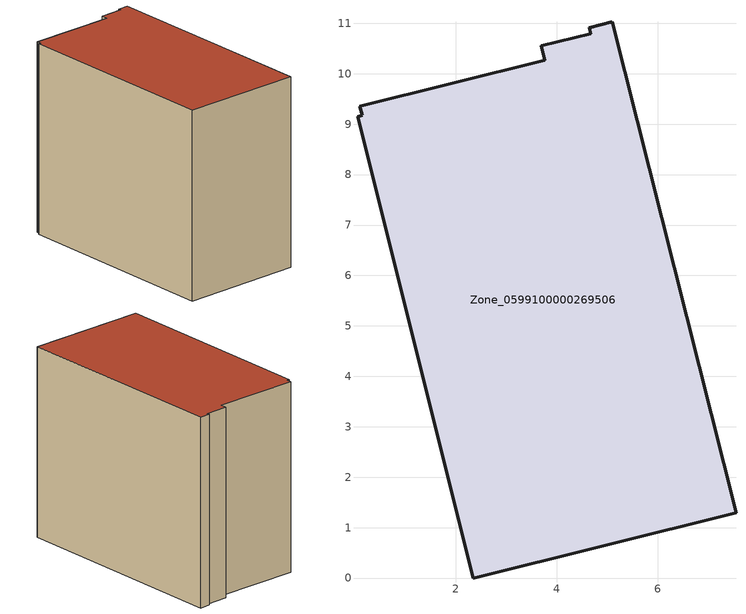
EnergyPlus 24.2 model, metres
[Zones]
Zone_0599100000269506
 floor ground (C_G): 3.76,10.27 3.69,10.56 4.67,10.8 4.64,10.91 5.1,11.03 7.55,1.3 2.34,0 0.05,9.14 0.14,9.17 0.09,9.36 z0
 wall outside (C_F): 7.55,1.3 5.1,11.03 4.64,10.91 4.67,10.8 3.69,10.56 3.76,10.27 0.09,9.36 0.14,9.17 0.05,9.14 2.34,0 7.55,1.3 z0:8.44
 roof outside (C_R): 0.09,9.36 0.14,9.17 0.05,9.14 2.34,0 7.55,1.3 5.1,11.03 4.64,10.91 4.67,10.8 3.69,10.56 3.76,10.27 z8.44
[BUILDING]
Pand.0599100000269506: North Axis=0; Terrain=City; Loads Convergence Tolerance Value=0.04; Temperature Convergence Tolerance Value=0.4; Solar Distribution=FullExterior; Maximum Number of Warmup Days=25; Minimum Number of Warmup Days=1
[Site:Location]
Rotterdam.The.Hague.AP_ZH_NLD Design_Conditions: Latitude=51.96; Longitude=4.45; Time Zone=1; Elevation=-4.5
[SITE:GROUNDTEMPERATURE:BUILDINGSURFACE]
18, 18, 18, 18, 18, 18, 18, 18, 18, 18, 18, 18
[MATERIAL] Thermal Absorptance=0.9; Solar Absorptance=0.7; Visible Absorptance=0.7
Name | Roughness | Thickness | Conductivity | Density | Specific Heat
G.TC.1975-1991 | MediumSmooth | 0.15 | 0.288461 | 540 | 1210
F.TC.1975-1991 | Rough | 0.3 | 0.230769 | 1920 | 840
R.TC.1975-1991 | MediumRough | 0.2 | 0.153846 | 1500 | 1000
[CONSTRUCTION]
C_G: G.TC.1975-1991
C_F: F.TC.1975-1991
C_R: R.TC.1975-1991
[ZONE]
Zone_0599100000269506: Type=1; Multiplier=1; Ceiling Height=Autocalculate; Volume=Autocalculate; Floor Area=autocalculate; Part of Total Floor Area=Yes
[ZONEINFILTRATION:DESIGNFLOWRATE]
Infil_Zone_0599100000269506: Zone or ZoneList or Space or SpaceList=Zone_0599100000269506; Schedule=AlwaysOn; Design Flow Rate Calculation Method=Flow/Area; Flow Rate per Floor Area=0.003; Constant Term Coefficient=1; Temperature Term Coefficient=0; Velocity Term Coefficient=0; Velocity Squared Term Coefficient=0
[HVACTEMPLATE:ZONE:IDEALLOADSAIRSYSTEM]
Zone_0599100000269506: Maximum Heating Supply Air Temperature=50; Minimum Cooling Supply Air Temperature=13; Maximum Heating Supply Air Humidity Ratio=0.0156; Minimum Cooling Supply Air Humidity Ratio=0.0077; Heating Limit=NoLimit; Cooling Limit=NoLimit; Dehumidification Control Type=ConstantSensibleHeatRatio; Cooling Sensible Heat Ratio=0.7; Dehumidification Setpoint=60; Humidification Control Type=None; Humidification Setpoint=30; Outdoor Air Method=None; Outdoor Air Flow Rate per Person=0.00944; Outdoor Air Flow Rate per Zone Floor Area=0; Outdoor Air Flow Rate per Zone=0; Demand Controlled Ventilation Type=None; Outdoor Air Economizer Type=NoEconomizer; Heat Recovery Type=None; Sensible Heat Recovery Effectiveness=0.7; Latent Heat Recovery Effectiveness=0.65
[ZONECONTROL:THERMOSTAT]
ThermostatControl_Zone_0599100000269506: Zone or ZoneList=Zone_0599100000269506; Control Type Schedule=DualSetpointControlType; Control 1=Thermostat_Zone_0599100000269506; Temperature Difference Between Cutout And Setpoint=0
[THERMOSTATSETPOINT:DUALSETPOINT]
Thermostat_Zone_0599100000269506: Heating Setpoint Temperature Schedule=HeatingSetpoint_Zone_0599100000269506; Cooling Setpoint Temperature Schedule=CoolingSetpoint_Zone_0599100000269506
[SCHEDULE:COMPACT]
HeatingSetpoint_Zone_0599100000269506: Through: 12/31, For: AllDays, Until: 24:00, 21
CoolingSetpoint_Zone_0599100000269506: Through: 12/31, For: AllDays, Until: 24:00, 24
DualSetpointControlType: Through: 12/31, For: AllDays, Until: 24:00, 4
AlwaysOn: Through: 12/31, For: AllDays, Until: 24:00, 1
